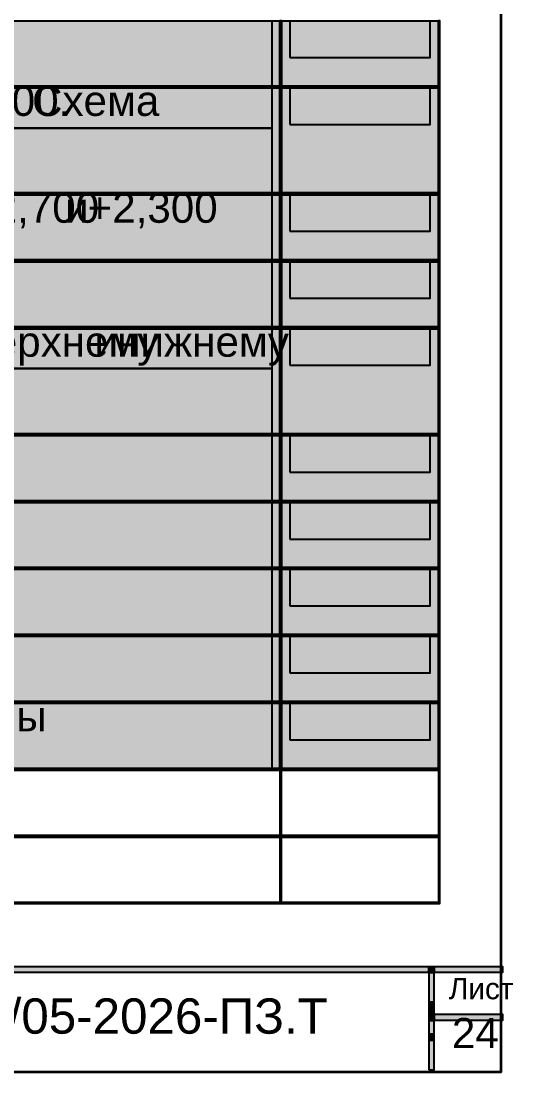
# Model space of a CAD drawing. Extents: x 8 to 21351, y 0 to 420.
# Drawn here: x 7268 to 7337, y 5 to 152.4 of the extents above; entities that cross this region are included whole.
import ezdxf

# ---------------------------------------------------------------- set-up
doc = ezdxf.new("R2010")
doc.units = 0
for name, color, linetype in [('TEY_REVIEW_AXIS', 7, 'Continuous'), ('TEY_REVIEW_LEADER', 7, 'Continuous'), ('TEY_REVIEW_LEVEL', 7, 'Continuous')]:
    doc.layers.add(name, color=color, linetype=linetype)
doc.styles.add('TEYPDFCAD_TEXT', font='arial.ttf')

msp = doc.modelspace()

# ---------------------------------------------------------------- hatches: boundary and pattern name
at = {"true_color": 0xffffff}
for points in [[(7171.68, 143.3), (7304.31, 143.3), (7304.31, 152.4), (7171.68, 152.4)], [(7172.82, 143.3), (7303.21, 143.3), (7303.21, 152.4), (7172.82, 152.4)], [(7304.56, 143.3), (7326.58, 143.3), (7326.58, 152.4), (7304.56, 152.4)], [(7305.7, 147.32), (7325.39, 147.32), (7325.39, 152.4), (7305.7, 152.4)], [(7171.68, 128.31), (7304.31, 128.31), (7304.31, 143.04), (7171.68, 143.04)], [(7172.82, 137.41), (7303.21, 137.41), (7303.21, 143.04), (7172.82, 143.04)], [(7304.56, 128.31), (7326.58, 128.31), (7326.58, 143.04), (7304.56, 143.04)], [(7305.7, 137.92), (7325.39, 137.92), (7325.39, 143.04), (7305.7, 143.04)], [(7172.82, 128.31), (7303.21, 128.31), (7303.21, 137.41), (7172.82, 137.41)], [(7171.68, 118.91), (7304.31, 118.91), (7304.31, 128.06), (7171.68, 128.06)], [(7172.82, 118.91), (7303.21, 118.91), (7303.21, 128.06), (7172.82, 128.06)], [(7304.56, 118.91), (7326.58, 118.91), (7326.58, 128.06), (7304.56, 128.06)], [(7305.7, 122.94), (7325.39, 122.94), (7325.39, 128.06), (7305.7, 128.06)], [(7171.68, 109.52), (7304.31, 109.52), (7304.31, 118.66), (7171.68, 118.66)], [(7172.82, 109.52), (7303.21, 109.52), (7303.21, 118.66), (7172.82, 118.66)], [(7304.56, 109.52), (7326.58, 109.52), (7326.58, 118.66), (7304.56, 118.66)], [(7305.7, 113.54), (7325.39, 113.54), (7325.39, 118.66), (7305.7, 118.66)], [(7171.68, 94.53), (7304.31, 94.53), (7304.31, 109.26), (7171.68, 109.26)], [(7172.82, 103.67), (7303.21, 103.67), (7303.21, 109.26), (7172.82, 109.26)], [(7304.56, 94.53), (7326.58, 94.53), (7326.58, 109.26), (7304.56, 109.26)], [(7305.7, 104.14), (7325.39, 104.14), (7325.39, 109.26), (7305.7, 109.26)], [(7172.82, 94.53), (7303.21, 94.53), (7303.21, 103.67), (7172.82, 103.67)], [(7171.68, 85.13), (7304.31, 85.13), (7304.31, 94.28), (7171.68, 94.28)], [(7172.82, 85.13), (7303.21, 85.13), (7303.21, 94.28), (7172.82, 94.28)], [(7304.56, 85.13), (7326.58, 85.13), (7326.58, 94.28), (7304.56, 94.28)], [(7305.7, 89.15), (7325.39, 89.15), (7325.39, 94.28), (7305.7, 94.28)], [(7171.68, 75.78), (7304.31, 75.78), (7304.31, 84.88), (7171.68, 84.88)], [(7172.82, 75.78), (7303.21, 75.78), (7303.21, 84.88), (7172.82, 84.88)], [(7304.56, 75.78), (7326.58, 75.78), (7326.58, 84.88), (7304.56, 84.88)], [(7305.7, 79.76), (7325.39, 79.76), (7325.39, 84.88), (7305.7, 84.88)], [(7171.68, 66.38), (7304.31, 66.38), (7304.31, 75.48), (7171.68, 75.48)], [(7172.82, 66.38), (7303.21, 66.38), (7303.21, 75.48), (7172.82, 75.48)], [(7304.56, 66.38), (7326.58, 66.38), (7326.58, 75.48), (7304.56, 75.48)], [(7305.7, 70.4), (7325.39, 70.4), (7325.39, 75.48), (7305.7, 75.48)], [(7171.68, 56.98), (7304.31, 56.98), (7304.31, 66.08), (7171.68, 66.08)], [(7172.82, 56.98), (7303.21, 56.98), (7303.21, 66.08), (7172.82, 66.08)], [(7304.56, 56.98), (7326.58, 56.98), (7326.58, 66.08), (7304.56, 66.08)], [(7305.7, 61), (7325.39, 61), (7325.39, 66.08), (7305.7, 66.08)], [(7171.68, 47.58), (7304.31, 47.58), (7304.31, 56.73), (7171.68, 56.73)], [(7172.82, 47.58), (7303.21, 47.58), (7303.21, 56.73), (7172.82, 56.73)], [(7304.56, 47.58), (7326.58, 47.58), (7326.58, 56.73), (7304.56, 56.73)], [(7305.7, 51.6), (7325.39, 51.6), (7325.39, 56.73), (7305.7, 56.73)]]:
    msp.add_hatch(color=0, dxfattribs=at).paths.add_polyline_path(points)
for color, points in [(7, [(7304.31, 143.3), (7304.56, 143.3), (7304.56, 152.44), (7304.31, 152.44)]), (7, [(7326.58, 143.3), (7326.74, 143.3), (7326.74, 152.44), (7326.58, 152.44)]), (7, [(7171.68, 143.04), (7304.31, 143.04), (7304.31, 143.3), (7171.68, 143.3)]), (7, [(7304.31, 143.04), (7304.56, 143.04), (7304.56, 143.3), (7304.31, 143.3)]), (7, [(7304.31, 128.31), (7304.56, 128.31), (7304.56, 143.04), (7304.31, 143.04)]), (7, [(7304.56, 143.04), (7326.58, 143.04), (7326.58, 143.3), (7304.56, 143.3)]), (7, [(7326.58, 143.04), (7326.74, 143.04), (7326.74, 143.3), (7326.58, 143.3)]), (7, [(7326.58, 128.31), (7326.74, 128.31), (7326.74, 143.04), (7326.58, 143.04)]), (7, [(7171.68, 128.06), (7304.31, 128.06), (7304.31, 128.31), (7171.68, 128.31)]), (7, [(7304.31, 128.06), (7304.56, 128.06), (7304.56, 128.31), (7304.31, 128.31)]), (7, [(7304.56, 128.06), (7326.58, 128.06), (7326.58, 128.31), (7304.56, 128.31)]), (7, [(7326.58, 128.06), (7326.74, 128.06), (7326.74, 128.31), (7326.58, 128.31)]), (7, [(7304.31, 118.91), (7304.56, 118.91), (7304.56, 128.06), (7304.31, 128.06)]), (7, [(7326.58, 118.91), (7326.74, 118.91), (7326.74, 128.06), (7326.58, 128.06)]), (7, [(7171.68, 118.66), (7304.31, 118.66), (7304.31, 118.91), (7171.68, 118.91)]), (7, [(7304.31, 118.66), (7304.56, 118.66), (7304.56, 118.91), (7304.31, 118.91)]), (7, [(7304.31, 109.52), (7304.56, 109.52), (7304.56, 118.66), (7304.31, 118.66)]), (7, [(7304.56, 118.66), (7326.58, 118.66), (7326.58, 118.91), (7304.56, 118.91)]), (7, [(7326.58, 118.66), (7326.74, 118.66), (7326.74, 118.91), (7326.58, 118.91)]), (7, [(7326.58, 109.52), (7326.74, 109.52), (7326.74, 118.66), (7326.58, 118.66)]), (7, [(7171.68, 109.26), (7304.31, 109.26), (7304.31, 109.52), (7171.68, 109.52)]), (7, [(7304.31, 109.26), (7304.56, 109.26), (7304.56, 109.52), (7304.31, 109.52)]), (7, [(7304.31, 94.53), (7304.56, 94.53), (7304.56, 109.26), (7304.31, 109.26)]), (7, [(7304.56, 109.26), (7326.58, 109.26), (7326.58, 109.52), (7304.56, 109.52)]), (7, [(7326.58, 109.26), (7326.74, 109.26), (7326.74, 109.52), (7326.58, 109.52)]), (7, [(7326.58, 94.53), (7326.74, 94.53), (7326.74, 109.26), (7326.58, 109.26)]), (7, [(7171.68, 94.28), (7304.31, 94.28), (7304.31, 94.53), (7171.68, 94.53)]), (7, [(7304.31, 94.28), (7304.56, 94.28), (7304.56, 94.53), (7304.31, 94.53)]), (7, [(7304.56, 94.28), (7326.58, 94.28), (7326.58, 94.53), (7304.56, 94.53)]), (7, [(7326.58, 94.28), (7326.74, 94.28), (7326.74, 94.53), (7326.58, 94.53)]), (7, [(7304.31, 85.13), (7304.56, 85.13), (7304.56, 94.28), (7304.31, 94.28)]), (7, [(7326.58, 85.13), (7326.74, 85.13), (7326.74, 94.28), (7326.58, 94.28)]), (7, [(7171.68, 84.88), (7304.31, 84.88), (7304.31, 85.13), (7171.68, 85.13)]), (7, [(7304.31, 84.88), (7304.56, 84.88), (7304.56, 85.13), (7304.31, 85.13)]), (7, [(7304.31, 75.78), (7304.56, 75.78), (7304.56, 84.88), (7304.31, 84.88)]), (7, [(7304.56, 84.88), (7326.58, 84.88), (7326.58, 85.13), (7304.56, 85.13)]), (7, [(7326.58, 84.88), (7326.74, 84.88), (7326.74, 85.13), (7326.58, 85.13)]), (7, [(7326.58, 75.78), (7326.74, 75.78), (7326.74, 84.88), (7326.58, 84.88)]), (7, [(7171.68, 75.52), (7304.31, 75.52), (7304.31, 75.78), (7171.68, 75.78)]), (7, [(7304.31, 75.52), (7304.56, 75.52), (7304.56, 75.78), (7304.31, 75.78)]), (7, [(7304.31, 66.38), (7304.56, 66.38), (7304.56, 75.52), (7304.31, 75.52)]), (7, [(7304.56, 75.52), (7326.58, 75.52), (7326.58, 75.78), (7304.56, 75.78)]), (7, [(7326.58, 75.52), (7326.74, 75.52), (7326.74, 75.78), (7326.58, 75.78)]), (7, [(7326.58, 66.38), (7326.74, 66.38), (7326.74, 75.52), (7326.58, 75.52)]), (7, [(7171.68, 66.12), (7304.31, 66.12), (7304.31, 66.38), (7171.68, 66.38)]), (7, [(7304.31, 66.12), (7304.56, 66.12), (7304.56, 66.38), (7304.31, 66.38)]), (7, [(7304.56, 66.12), (7326.58, 66.12), (7326.58, 66.38), (7304.56, 66.38)]), (7, [(7326.58, 66.12), (7326.74, 66.12), (7326.74, 66.38), (7326.58, 66.38)]), (7, [(7304.31, 56.98), (7304.56, 56.98), (7304.56, 66.12), (7304.31, 66.12)]), (7, [(7326.58, 56.98), (7326.74, 56.98), (7326.74, 66.12), (7326.58, 66.12)]), (7, [(7171.68, 56.73), (7304.31, 56.73), (7304.31, 56.98), (7171.68, 56.98)]), (7, [(7304.31, 56.73), (7304.56, 56.73), (7304.56, 56.98), (7304.31, 56.98)]), (7, [(7304.31, 47.58), (7304.56, 47.58), (7304.56, 56.73), (7304.31, 56.73)]), (7, [(7304.56, 56.73), (7326.58, 56.73), (7326.58, 56.98), (7304.56, 56.98)]), (7, [(7326.58, 56.73), (7326.74, 56.73), (7326.74, 56.98), (7326.58, 56.98)]), (7, [(7326.58, 47.58), (7326.74, 47.58), (7326.74, 56.73), (7326.58, 56.73)]), (7, [(7171.68, 47.33), (7304.31, 47.33), (7304.31, 47.58), (7171.68, 47.58)]), (7, [(7304.31, 47.33), (7304.56, 47.33), (7304.56, 47.58), (7304.31, 47.58)]), (7, [(7304.31, 38.18), (7304.56, 38.18), (7304.56, 47.33), (7304.31, 47.33)]), (7, [(7304.56, 47.33), (7326.58, 47.33), (7326.58, 47.58), (7304.56, 47.58)]), (7, [(7326.58, 47.33), (7326.74, 47.33), (7326.74, 47.58), (7326.58, 47.58)]), (7, [(7326.58, 38.18), (7326.74, 38.18), (7326.74, 47.33), (7326.58, 47.33)]), (7, [(7171.68, 37.93), (7304.31, 37.93), (7304.31, 38.18), (7171.68, 38.18)]), (7, [(7304.31, 37.93), (7304.56, 37.93), (7304.56, 38.18), (7304.31, 38.18)]), (7, [(7304.31, 28.79), (7304.56, 28.79), (7304.56, 37.93), (7304.31, 37.93)]), (7, [(7304.56, 37.93), (7326.58, 37.93), (7326.58, 38.18), (7304.56, 38.18)]), (7, [(7326.58, 37.93), (7326.74, 37.93), (7326.74, 38.18), (7326.58, 38.18)]), (7, [(7326.58, 28.79), (7326.74, 28.79), (7326.74, 37.93), (7326.58, 37.93)]), (7, [(7171.59, 28.62), (7304.31, 28.62), (7304.31, 28.79), (7171.59, 28.79)]), (7, [(7304.31, 28.62), (7304.48, 28.62), (7304.48, 28.79), (7304.31, 28.79)]), (7, [(7304.48, 28.62), (7326.58, 28.62), (7326.58, 28.79), (7304.48, 28.79)]), (7, [(7326.58, 28.62), (7326.74, 28.62), (7326.74, 28.79), (7326.58, 28.79)]), (7, [(7326.58, 28.62), (7326.74, 28.62), (7326.74, 28.79), (7326.58, 28.79)]), (256, [(7215.96, 19.01), (7325.22, 19.01), (7325.22, 19.77), (7215.96, 19.77)]), (256, [(7325.22, 19.01), (7325.98, 19.01), (7325.98, 19.77), (7325.22, 19.77)]), (256, [(7325.98, 19.01), (7335.59, 19.01), (7335.59, 19.77), (7325.98, 19.77)]), (256, [(7325.22, 18.97), (7325.98, 18.97), (7325.98, 19.01), (7325.22, 19.01)]), (256, [(7325.22, 14.77), (7325.98, 14.77), (7325.98, 18.97), (7325.22, 18.97)]), (256, [(7325.22, 13.97), (7325.98, 13.97), (7325.98, 14.77), (7325.22, 14.77)]), (256, [(7325.22, 13.04), (7325.98, 13.04), (7325.98, 13.97), (7325.22, 13.97)]), (256, [(7325.22, 12.23), (7325.98, 12.23), (7325.98, 13.04), (7325.22, 13.04)]), (256, [(7325.22, 10.29), (7325.98, 10.29), (7325.98, 12.23), (7325.22, 12.23)]), (256, [(7325.98, 12.28), (7335.59, 12.28), (7335.59, 13.04), (7325.98, 13.04)]), (256, [(7325.22, 9.48), (7325.98, 9.48), (7325.98, 10.29), (7325.22, 10.29)]), (256, [(7325.22, 5.29), (7325.98, 5.29), (7325.98, 9.48), (7325.22, 9.48)])]:
    msp.add_hatch(color=color).paths.add_polyline_path(points)

# ---------------------------------------------------------------- linework, layer by layer
at = {"color": 0, "true_color": 0xffffff}
for points in [[(7171.68, 143.3), (7304.31, 143.3), (7304.31, 152.4), (7171.68, 152.4)], [(7172.82, 143.3), (7303.21, 143.3), (7303.21, 152.4), (7172.82, 152.4)], [(7304.56, 143.3), (7326.58, 143.3), (7326.58, 152.4), (7304.56, 152.4)], [(7305.7, 147.32), (7325.39, 147.32), (7325.39, 152.4), (7305.7, 152.4)], [(7171.68, 128.31), (7304.31, 128.31), (7304.31, 143.04), (7171.68, 143.04)], [(7172.82, 137.41), (7303.21, 137.41), (7303.21, 143.04), (7172.82, 143.04)], [(7304.56, 128.31), (7326.58, 128.31), (7326.58, 143.04), (7304.56, 143.04)], [(7305.7, 137.92), (7325.39, 137.92), (7325.39, 143.04), (7305.7, 143.04)], [(7172.82, 128.31), (7303.21, 128.31), (7303.21, 137.41), (7172.82, 137.41)], [(7171.68, 118.91), (7304.31, 118.91), (7304.31, 128.06), (7171.68, 128.06)], [(7172.82, 118.91), (7303.21, 118.91), (7303.21, 128.06), (7172.82, 128.06)], [(7304.56, 118.91), (7326.58, 118.91), (7326.58, 128.06), (7304.56, 128.06)], [(7305.7, 122.94), (7325.39, 122.94), (7325.39, 128.06), (7305.7, 128.06)], [(7171.68, 109.52), (7304.31, 109.52), (7304.31, 118.66), (7171.68, 118.66)], [(7172.82, 109.52), (7303.21, 109.52), (7303.21, 118.66), (7172.82, 118.66)], [(7304.56, 109.52), (7326.58, 109.52), (7326.58, 118.66), (7304.56, 118.66)], [(7305.7, 113.54), (7325.39, 113.54), (7325.39, 118.66), (7305.7, 118.66)], [(7171.68, 94.53), (7304.31, 94.53), (7304.31, 109.26), (7171.68, 109.26)], [(7172.82, 103.67), (7303.21, 103.67), (7303.21, 109.26), (7172.82, 109.26)], [(7304.56, 94.53), (7326.58, 94.53), (7326.58, 109.26), (7304.56, 109.26)], [(7305.7, 104.14), (7325.39, 104.14), (7325.39, 109.26), (7305.7, 109.26)], [(7172.82, 94.53), (7303.21, 94.53), (7303.21, 103.67), (7172.82, 103.67)], [(7171.68, 85.13), (7304.31, 85.13), (7304.31, 94.28), (7171.68, 94.28)], [(7172.82, 85.13), (7303.21, 85.13), (7303.21, 94.28), (7172.82, 94.28)], [(7304.56, 85.13), (7326.58, 85.13), (7326.58, 94.28), (7304.56, 94.28)], [(7305.7, 89.15), (7325.39, 89.15), (7325.39, 94.28), (7305.7, 94.28)], [(7171.68, 75.78), (7304.31, 75.78), (7304.31, 84.88), (7171.68, 84.88)], [(7172.82, 75.78), (7303.21, 75.78), (7303.21, 84.88), (7172.82, 84.88)], [(7304.56, 75.78), (7326.58, 75.78), (7326.58, 84.88), (7304.56, 84.88)], [(7305.7, 79.76), (7325.39, 79.76), (7325.39, 84.88), (7305.7, 84.88)], [(7171.68, 66.38), (7304.31, 66.38), (7304.31, 75.48), (7171.68, 75.48)], [(7172.82, 66.38), (7303.21, 66.38), (7303.21, 75.48), (7172.82, 75.48)], [(7304.56, 66.38), (7326.58, 66.38), (7326.58, 75.48), (7304.56, 75.48)], [(7305.7, 70.4), (7325.39, 70.4), (7325.39, 75.48), (7305.7, 75.48)], [(7171.68, 56.98), (7304.31, 56.98), (7304.31, 66.08), (7171.68, 66.08)], [(7172.82, 56.98), (7303.21, 56.98), (7303.21, 66.08), (7172.82, 66.08)], [(7304.56, 56.98), (7326.58, 56.98), (7326.58, 66.08), (7304.56, 66.08)], [(7305.7, 61), (7325.39, 61), (7325.39, 66.08), (7305.7, 66.08)], [(7171.68, 47.58), (7304.31, 47.58), (7304.31, 56.73), (7171.68, 56.73)], [(7172.82, 47.58), (7303.21, 47.58), (7303.21, 56.73), (7172.82, 56.73)], [(7304.56, 47.58), (7326.58, 47.58), (7326.58, 56.73), (7304.56, 56.73)], [(7305.7, 51.6), (7325.39, 51.6), (7325.39, 56.73), (7305.7, 56.73)]]:
    msp.add_lwpolyline(points, close=True, dxfattribs=at)
at = {"color": 7}
for points in [[(7304.31, 143.3), (7304.56, 143.3), (7304.56, 152.44), (7304.31, 152.44)], [(7326.58, 143.3), (7326.74, 143.3), (7326.74, 152.44), (7326.58, 152.44)], [(7171.68, 143.04), (7304.31, 143.04), (7304.31, 143.3), (7171.68, 143.3)], [(7304.31, 143.04), (7304.56, 143.04), (7304.56, 143.3), (7304.31, 143.3)], [(7304.31, 128.31), (7304.56, 128.31), (7304.56, 143.04), (7304.31, 143.04)], [(7304.56, 143.04), (7326.58, 143.04), (7326.58, 143.3), (7304.56, 143.3)], [(7326.58, 143.04), (7326.74, 143.04), (7326.74, 143.3), (7326.58, 143.3)], [(7326.58, 128.31), (7326.74, 128.31), (7326.74, 143.04), (7326.58, 143.04)], [(7171.68, 128.06), (7304.31, 128.06), (7304.31, 128.31), (7171.68, 128.31)], [(7304.31, 128.06), (7304.56, 128.06), (7304.56, 128.31), (7304.31, 128.31)], [(7304.56, 128.06), (7326.58, 128.06), (7326.58, 128.31), (7304.56, 128.31)], [(7326.58, 128.06), (7326.74, 128.06), (7326.74, 128.31), (7326.58, 128.31)], [(7304.31, 118.91), (7304.56, 118.91), (7304.56, 128.06), (7304.31, 128.06)], [(7326.58, 118.91), (7326.74, 118.91), (7326.74, 128.06), (7326.58, 128.06)], [(7171.68, 118.66), (7304.31, 118.66), (7304.31, 118.91), (7171.68, 118.91)], [(7304.31, 118.66), (7304.56, 118.66), (7304.56, 118.91), (7304.31, 118.91)], [(7304.31, 109.52), (7304.56, 109.52), (7304.56, 118.66), (7304.31, 118.66)], [(7304.56, 118.66), (7326.58, 118.66), (7326.58, 118.91), (7304.56, 118.91)], [(7326.58, 118.66), (7326.74, 118.66), (7326.74, 118.91), (7326.58, 118.91)], [(7326.58, 109.52), (7326.74, 109.52), (7326.74, 118.66), (7326.58, 118.66)], [(7171.68, 109.26), (7304.31, 109.26), (7304.31, 109.52), (7171.68, 109.52)], [(7304.31, 109.26), (7304.56, 109.26), (7304.56, 109.52), (7304.31, 109.52)], [(7304.31, 94.53), (7304.56, 94.53), (7304.56, 109.26), (7304.31, 109.26)], [(7304.56, 109.26), (7326.58, 109.26), (7326.58, 109.52), (7304.56, 109.52)], [(7326.58, 109.26), (7326.74, 109.26), (7326.74, 109.52), (7326.58, 109.52)], [(7326.58, 94.53), (7326.74, 94.53), (7326.74, 109.26), (7326.58, 109.26)], [(7171.68, 94.28), (7304.31, 94.28), (7304.31, 94.53), (7171.68, 94.53)], [(7304.31, 94.28), (7304.56, 94.28), (7304.56, 94.53), (7304.31, 94.53)], [(7304.56, 94.28), (7326.58, 94.28), (7326.58, 94.53), (7304.56, 94.53)], [(7326.58, 94.28), (7326.74, 94.28), (7326.74, 94.53), (7326.58, 94.53)], [(7304.31, 85.13), (7304.56, 85.13), (7304.56, 94.28), (7304.31, 94.28)], [(7326.58, 85.13), (7326.74, 85.13), (7326.74, 94.28), (7326.58, 94.28)], [(7171.68, 84.88), (7304.31, 84.88), (7304.31, 85.13), (7171.68, 85.13)], [(7304.31, 84.88), (7304.56, 84.88), (7304.56, 85.13), (7304.31, 85.13)], [(7304.31, 75.78), (7304.56, 75.78), (7304.56, 84.88), (7304.31, 84.88)], [(7304.56, 84.88), (7326.58, 84.88), (7326.58, 85.13), (7304.56, 85.13)], [(7326.58, 84.88), (7326.74, 84.88), (7326.74, 85.13), (7326.58, 85.13)], [(7326.58, 75.78), (7326.74, 75.78), (7326.74, 84.88), (7326.58, 84.88)], [(7171.68, 75.52), (7304.31, 75.52), (7304.31, 75.78), (7171.68, 75.78)], [(7304.31, 75.52), (7304.56, 75.52), (7304.56, 75.78), (7304.31, 75.78)], [(7304.31, 66.38), (7304.56, 66.38), (7304.56, 75.52), (7304.31, 75.52)], [(7304.56, 75.52), (7326.58, 75.52), (7326.58, 75.78), (7304.56, 75.78)], [(7326.58, 75.52), (7326.74, 75.52), (7326.74, 75.78), (7326.58, 75.78)], [(7326.58, 66.38), (7326.74, 66.38), (7326.74, 75.52), (7326.58, 75.52)], [(7171.68, 66.12), (7304.31, 66.12), (7304.31, 66.38), (7171.68, 66.38)], [(7304.31, 66.12), (7304.56, 66.12), (7304.56, 66.38), (7304.31, 66.38)], [(7304.56, 66.12), (7326.58, 66.12), (7326.58, 66.38), (7304.56, 66.38)], [(7326.58, 66.12), (7326.74, 66.12), (7326.74, 66.38), (7326.58, 66.38)], [(7304.31, 56.98), (7304.56, 56.98), (7304.56, 66.12), (7304.31, 66.12)], [(7326.58, 56.98), (7326.74, 56.98), (7326.74, 66.12), (7326.58, 66.12)], [(7171.68, 56.73), (7304.31, 56.73), (7304.31, 56.98), (7171.68, 56.98)], [(7304.31, 56.73), (7304.56, 56.73), (7304.56, 56.98), (7304.31, 56.98)], [(7304.31, 47.58), (7304.56, 47.58), (7304.56, 56.73), (7304.31, 56.73)], [(7304.56, 56.73), (7326.58, 56.73), (7326.58, 56.98), (7304.56, 56.98)], [(7326.58, 56.73), (7326.74, 56.73), (7326.74, 56.98), (7326.58, 56.98)], [(7326.58, 47.58), (7326.74, 47.58), (7326.74, 56.73), (7326.58, 56.73)], [(7171.68, 47.33), (7304.31, 47.33), (7304.31, 47.58), (7171.68, 47.58)], [(7304.31, 47.33), (7304.56, 47.33), (7304.56, 47.58), (7304.31, 47.58)], [(7304.31, 38.18), (7304.56, 38.18), (7304.56, 47.33), (7304.31, 47.33)], [(7304.56, 47.33), (7326.58, 47.33), (7326.58, 47.58), (7304.56, 47.58)], [(7326.58, 47.33), (7326.74, 47.33), (7326.74, 47.58), (7326.58, 47.58)], [(7326.58, 38.18), (7326.74, 38.18), (7326.74, 47.33), (7326.58, 47.33)], [(7171.68, 37.93), (7304.31, 37.93), (7304.31, 38.18), (7171.68, 38.18)], [(7304.31, 37.93), (7304.56, 37.93), (7304.56, 38.18), (7304.31, 38.18)], [(7304.31, 28.79), (7304.56, 28.79), (7304.56, 37.93), (7304.31, 37.93)], [(7304.56, 37.93), (7326.58, 37.93), (7326.58, 38.18), (7304.56, 38.18)], [(7326.58, 37.93), (7326.74, 37.93), (7326.74, 38.18), (7326.58, 38.18)], [(7326.58, 28.79), (7326.74, 28.79), (7326.74, 37.93), (7326.58, 37.93)], [(7171.59, 28.62), (7304.31, 28.62), (7304.31, 28.79), (7171.59, 28.79)], [(7304.31, 28.62), (7304.48, 28.62), (7304.48, 28.79), (7304.31, 28.79)], [(7304.48, 28.62), (7326.58, 28.62), (7326.58, 28.79), (7304.48, 28.79)], [(7326.58, 28.62), (7326.74, 28.62), (7326.74, 28.79), (7326.58, 28.79)], [(7326.58, 28.62), (7326.74, 28.62), (7326.74, 28.79), (7326.58, 28.79)]]:
    msp.add_lwpolyline(points, close=True, dxfattribs=at)
for points in [[(7215.96, 19.01), (7325.22, 19.01), (7325.22, 19.77), (7215.96, 19.77)], [(7325.22, 19.01), (7325.98, 19.01), (7325.98, 19.77), (7325.22, 19.77)], [(7325.98, 19.01), (7335.59, 19.01), (7335.59, 19.77), (7325.98, 19.77)], [(7325.22, 18.97), (7325.98, 18.97), (7325.98, 19.01), (7325.22, 19.01)], [(7325.22, 14.77), (7325.98, 14.77), (7325.98, 18.97), (7325.22, 18.97)], [(7325.22, 13.97), (7325.98, 13.97), (7325.98, 14.77), (7325.22, 14.77)], [(7325.22, 13.04), (7325.98, 13.04), (7325.98, 13.97), (7325.22, 13.97)], [(7325.22, 12.23), (7325.98, 12.23), (7325.98, 13.04), (7325.22, 13.04)], [(7325.22, 10.29), (7325.98, 10.29), (7325.98, 12.23), (7325.22, 12.23)], [(7325.98, 12.28), (7335.59, 12.28), (7335.59, 13.04), (7325.98, 13.04)], [(7325.22, 9.48), (7325.98, 9.48), (7325.98, 10.29), (7325.22, 10.29)], [(7325.22, 5.29), (7325.98, 5.29), (7325.98, 9.48), (7325.22, 9.48)]]:
    msp.add_lwpolyline(points, close=True)
at = {"layer": 'TEY_REVIEW_AXIS', "lineweight": 35}
msp.add_lwpolyline([(7150.36, 5), (7335.36, 5), (7335.36, 292), (7150.36, 292)], close=True, dxfattribs=at)

# ---------------------------------------------------------------- texts
at = {"color": 7, "style": 'TEYPDFCAD_TEXT'}
for s, height, p in [('-1,800.', 4.233, (7256.51, 139.11)), ('Схема', 4.233, (7269.55, 139.11)), ('и', 4.23, (7274.17, 124.12)), ('верхнему', 4.233, (7261.04, 105.33)), ('и', 4.23, (7278.32, 105.33)), ('нижнему', 4.233, (7281.49, 105.33)), ('группы', 4.233, (7252.53, 52.79)), ('Лист', 2.988, (7328.01, 15.2)), ('№04/05-2026-ПЗ.Т', 4.953, (7251.01, 10.37))]:
    msp.add_text(s, height=height, dxfattribs=at).set_placement(p)
at = {"layer": 'TEY_REVIEW_LEADER', "color": 7, "style": 'TEYPDFCAD_TEXT'}
msp.add_text('24', height=4.233, dxfattribs=at).set_placement((7328.44, 8.34))
at = {"layer": 'TEY_REVIEW_LEVEL', "color": 7, "style": 'TEYPDFCAD_TEXT'}
for s, p in [('+2,700', (7260.71, 124.12)), ('+2,300', (7277.34, 124.12))]:
    msp.add_text(s, height=4.233, dxfattribs=at).set_placement(p)

doc.saveas('drawing.dxf')
